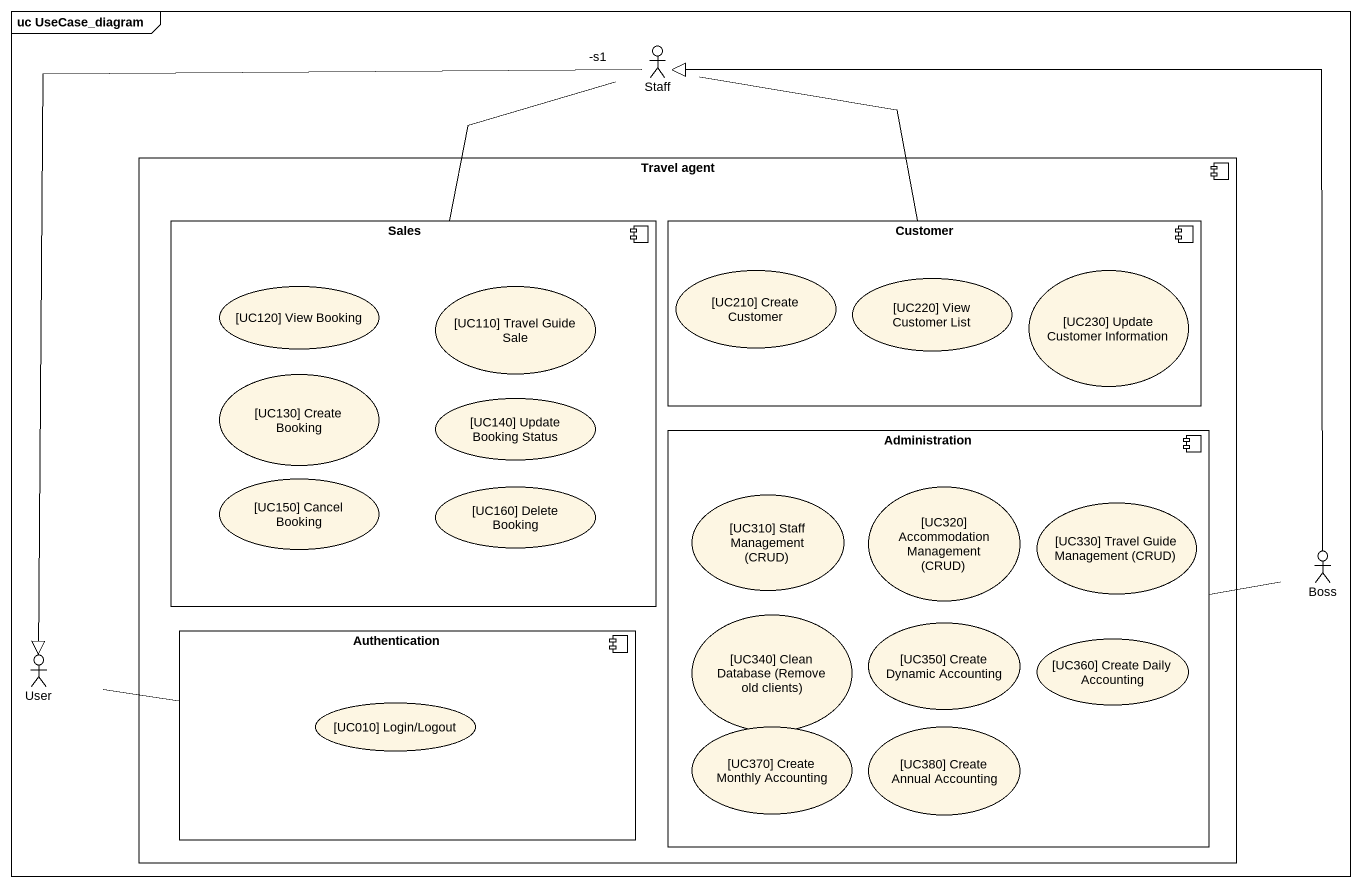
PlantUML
@startuml
mainframe uc UseCase_diagram
actor Staff
component "Travel agent" as Travel_agent {
  component Sales {
    usecase "[UC120] View Booking" as UC120_View_Booking
    usecase "[UC110] Travel Guide Sale" as UC110_Travel_Guide_Sale
    usecase "[UC130] Create Booking" as UC130_Create_Booking
    usecase "[UC140] Update Booking Status" as UC140_Update_Booking_Status
    usecase "[UC150] Cancel Booking" as UC150_Cancel_Booking
    usecase "[UC160] Delete Booking" as UC160_Delete_Booking
  }
  component Customer {
    usecase "[UC210] Create Customer" as UC210_Create_Customer
    usecase "[UC220] View Customer List" as UC220_View_Customer_List
    usecase "[UC230] Update Customer Information" as UC230_Update_Customer
  }
  component Administration {
    usecase "[UC310] Staff Management (CRUD)" as UC310_Staff_Management_CRUD
    usecase "[UC320] Accommodation Management (CRUD)" as UC320_Accommodation
    usecase "[UC330] Travel Guide Management (CRUD)" as UC330_Travel_Guide
    usecase "[UC340] Clean Database (Remove old clients)" as UC340_Clean_Database_Remove
    usecase "[UC350] Create Dynamic Accounting" as UC350_Create_Dynamic
    usecase "[UC360] Create Daily Accounting" as UC360_Create_Daily
    usecase "[UC370] Create Monthly Accounting" as UC370_Create_Monthly
    usecase "[UC380] Create Annual Accounting" as UC380_Create_Annual
  }
  component Authentication {
    usecase "[UC010] Login/Logout" as UC010_Login_Logout
  }
}
actor Boss
actor User
Staff "-s1" -- Sales
Staff -- Customer
Staff --|> User
Administration -right- Boss
Boss -up-|> Staff
User -right- Authentication
@enduml
